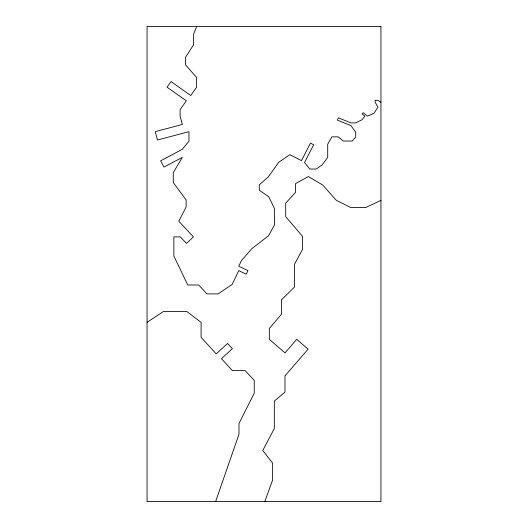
<?xml version="1.0" encoding="UTF-8"?>
<svg xmlns="http://www.w3.org/2000/svg" width="528" height="528" viewBox="0 0 528 528"><rect width="100%" height="100%" fill="white"/><g stroke="black" fill="none" stroke-linecap="round" stroke-linejoin="round"><path stroke-width="0.79" d="M215.609 501.6L238.979 434.247L238.979 423.555L254.252 393.175L254.252 380.384L245.164 370.623L232.373 370.623L221.456 358.67L232.373 348.704L227.575 343.457L216.196 353.852L201.076 337.306L201.076 322.324L186.8 311.474L163.508 311.474L147.061 322.324M264.799 501.6L272.62 479.893L272.62 463.168L262.766 450.47L274.329 428.505L274.329 401.062L284.988 392.159L284.988 375.863L308.101 349.16L296.723 339.313L284.988 352.869L269.326 339.313L269.326 328.489L281.391 314.351L281.391 299.917L294.565 286.955L294.565 264.106L302.531 249.394L302.531 236.379L285.707 216.671L285.707 203.115L295.528 192.383L295.528 183.638L308.345 176.537L322.753 185.038L336.402 200.402L350.902 207.596L365.554 207.596L380.939 200.402M196.673 26.4L193.532 34.518L193.532 44.906L185.486 57.288L185.486 64.832L196.614 77.471L196.614 87.206L190.76 95.502L171.013 81.576L167.039 87.206L186.344 100.815L180.107 109.659L180.107 116.114L182.325 124.463L155.252 131.657L157.476 140.026L188.965 131.657L188.965 141.167L182.325 149.299L160.644 160.822L163.977 167.099L182.325 157.351L173.263 172.696L173.263 182.536L186.133 199.947L186.133 206.95L178.781 221.239L193.426 236.881L186.443 243.421L180.312 236.881L173.864 236.881L173.864 256.014L187.757 285.001L198.693 285.001L206.956 293.891L218.222 293.891L232.221 284.335L238.755 270.613L246.259 274.19L247.962 270.613L238.755 266.224L241.487 260.502L252.014 248.503L268.481 235.838L274.547 224.822L274.547 208.751L268.759 196.733L259.281 190.258L259.281 184.899L268.297 176.939L278.751 162.235L289.892 154.697L301.475 160.631L310.444 143.108L313.652 144.751L304.537 162.565L309.764 169.026L316.213 169.026L322.06 164.987L327.697 157.456L327.697 144.289L331.881 136.858L338.138 136.858L343.339 141.042L352.308 141.042L355.687 137.023L355.687 132.211L350.981 125.631L337.399 120.133L338.342 117.803L350.981 122.918L355.687 122.918L362.135 119.678L364.894 116.14L362.135 113.995L363.145 112.702L367.561 116.14L374.035 113.21L377.909 107.125L375.151 102.274L375.151 100.307L377.909 100.307L380.939 102.274M380.939 26.4L147.061 26.4L147.061 501.6L380.939 501.6L380.939 26.4"/></g></svg>
